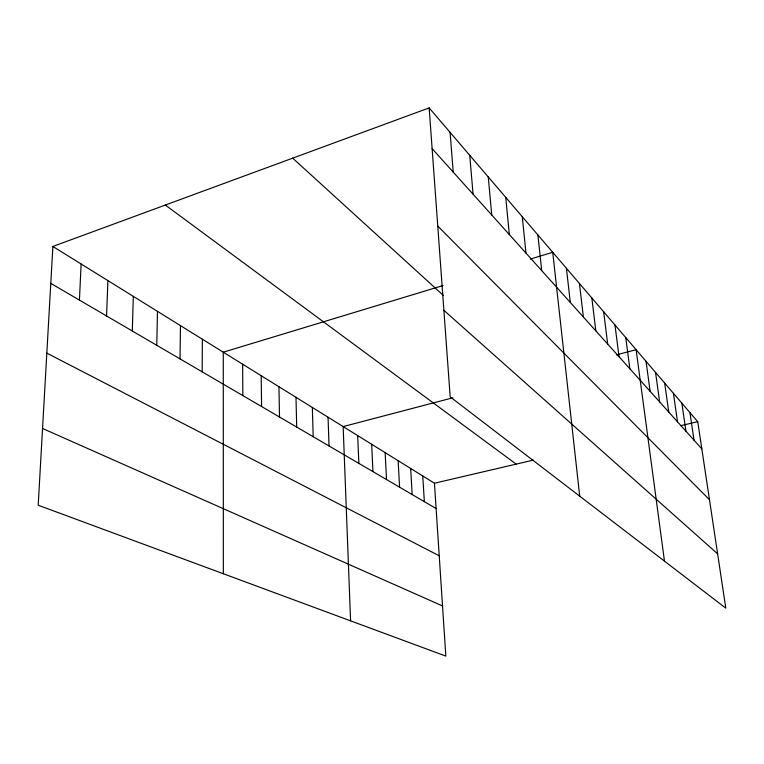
<?xml version="1.0" encoding="UTF-8"?>
<svg xmlns="http://www.w3.org/2000/svg" width="764" height="764" viewBox="0 0 764 764"><rect width="100%" height="100%" fill="white"/><g stroke="black" fill="none" stroke-linecap="round" stroke-linejoin="round"><path stroke-width="1.15" d="M202.164 371.82L202.374 339.226M180.017 358.879L180.466 325.636M156.763 345.29L157.48 311.368M132.306 330.993L133.318 296.375M106.568 315.952L107.905 280.608M79.427 300.099L81.127 263.991M52.878 246.457L38.2 505.214L445.832 656.104L434.439 483.22L52.878 246.457L429.158 107.896L697.733 421.699L725.8 608.144L450.187 396.86L429.158 107.896M443.101 285.526L223.269 352.194L223.346 573.745M530.273 259.082L552.735 252.273L579.704 496.142M452.899 397.786L343.151 426.579L350.59 620.846M616.491 354.849L636.116 349.702L664.47 561.12M434.439 483.22L533.415 460.09M680.886 425.634L697.733 421.699M42.555 428.48L442.528 605.947M46.824 353.13L439.224 555.791M50.777 283.358L436.101 508.528M165.339 205.048L516.178 464.12M443.894 310.346L717.625 553.852M292.688 158.148L443.502 295.572M437.762 226.077L709.479 499.732M432.128 148.617L701.82 448.869M689.93 412.579L694.037 440.198M681.832 403.115L685.938 431.192M673.409 393.279L677.525 421.823M664.651 383.041L668.767 412.073M655.531 372.383L659.647 401.912M646.029 361.286L650.135 391.33M625.764 337.612L629.851 368.754M614.963 324.986L619.031 356.702M603.655 311.779L607.695 344.087M591.823 297.95L595.834 330.869M579.418 283.454L583.39 317.022M566.401 268.25L570.326 302.477M537.904 234.949L541.695 270.599M522.27 216.68L525.966 253.094M505.749 197.379L509.34 234.586M488.263 176.952L491.739 214.99M469.745 155.312L473.069 194.199M450.072 132.334L453.233 172.12M422.75 475.972L424.354 501.661M410.66 468.466L412.188 494.556M398.13 460.692L399.582 487.193M385.142 452.632L386.517 479.553M371.667 444.276L372.947 471.627M357.676 435.595L358.87 463.395M328.052 417.211L329.026 445.956M312.352 407.47L313.192 436.702M295.993 397.318L296.699 427.066M278.956 386.746L279.509 417.02M261.192 375.726L261.574 406.543M242.646 364.218L242.847 395.599"/></g></svg>
